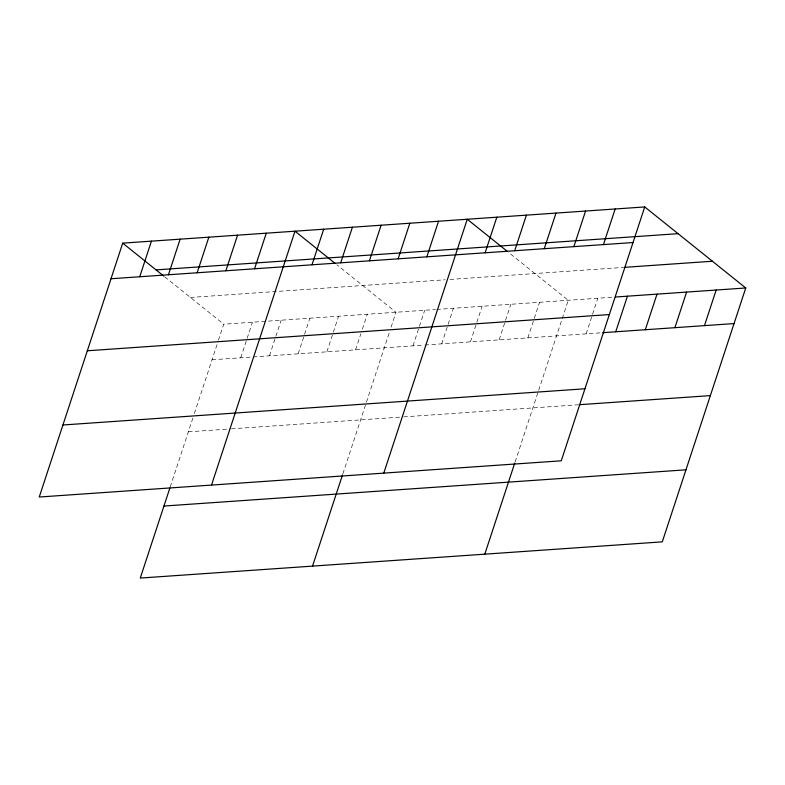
<?xml version="1.0" encoding="UTF-8"?>
<svg xmlns="http://www.w3.org/2000/svg" width="785" height="785" viewBox="0 0 785 785"><rect width="100%" height="100%" fill="white"/><g stroke="black" fill="none" stroke-linecap="round" stroke-linejoin="round"><path stroke-width="0.59" stroke-dasharray="3.92 2.94" d="M170.237 486.926L192.855 418.101M194.366 413.528L218.073 341.416M218.446 340.268L223.735 324.195L435.479 309.506M240.74 357.803L246.784 339.424M247.157 338.276L252.446 322.203M269.451 355.811L275.496 337.432M275.869 336.284L281.158 320.211M298.163 353.819L304.207 335.44M304.58 334.292L309.869 318.219M326.874 351.827L332.918 333.448M333.291 332.3L338.58 316.227M355.585 349.835L360.874 333.753M362.385 329.16L367.292 314.236M342.868 473.846L389.586 331.77M391.087 327.168L396.003 312.244L336.902 264.83M413.008 345.851L419.043 327.473M419.425 326.325L424.714 310.252M441.719 343.859L447.754 325.481M448.137 324.333L453.426 308.26M470.431 341.867L476.466 323.489M476.848 322.341L482.137 306.268M499.142 339.876L505.177 321.497M505.56 320.349L510.839 304.276M527.854 337.884L533.888 319.515M534.271 318.357L539.55 302.284M515.137 461.894L568.261 300.292L508.219 252.113M586.14 333.841L597.846 298.241M190.402 297.446L445.213 279.774M449.991 279.44L623.673 267.391M436.676 309.418L613.232 297.172M212.029 359.795L423.772 345.106M424.97 345.017L601.526 332.771M188.351 431.828L230.221 428.924M231.418 428.836L402.479 416.972M403.676 416.884L577.838 404.805M164.644 276.781L223.735 324.195"/><path stroke-width="1.18" d="M644.73 206.936L122.715 243.144L39.25 497.023L561.265 460.805L644.73 206.936L745.75 287.977L662.285 541.856L140.27 578.064L169.864 488.044M139.73 276.752L151.426 241.152M168.432 274.76L180.138 239.16M197.143 272.768L208.849 237.168M225.854 270.776L237.561 235.176M254.566 268.784L266.272 233.184M211.518 485.071L294.983 231.192L334.999 263.299M311.988 264.8L323.695 229.2M340.7 262.808L352.406 227.208M369.411 260.816L381.117 225.216M398.123 258.834L409.829 223.225M312.528 566.113L342.495 474.974M426.834 256.842L438.54 221.233M383.777 473.12L467.252 219.241L507.267 251.347M485.13 252.79L496.826 217.19M514.705 250.739L526.411 215.139M544.29 248.688L555.996 213.088M573.864 246.637L585.571 211.037M484.796 554.171L514.764 463.022M603.449 244.586L615.155 208.987M615.725 331.79L627.431 296.19M645.299 329.739L657.006 294.139M674.884 327.688L686.59 292.079M704.469 325.628L716.165 290.028M156.058 269.893L678.073 233.675M111.019 278.744L633.034 242.536M624.86 267.312L712.417 261.238M615.597 297.005L745.75 287.977M87.331 350.777L609.346 314.559M602.703 332.693L734.044 323.577M62.928 424.989L584.943 388.781M579.026 404.726L710.366 395.611M163.947 506.04L685.962 469.822M122.715 243.144L163.682 276.016"/></g></svg>
